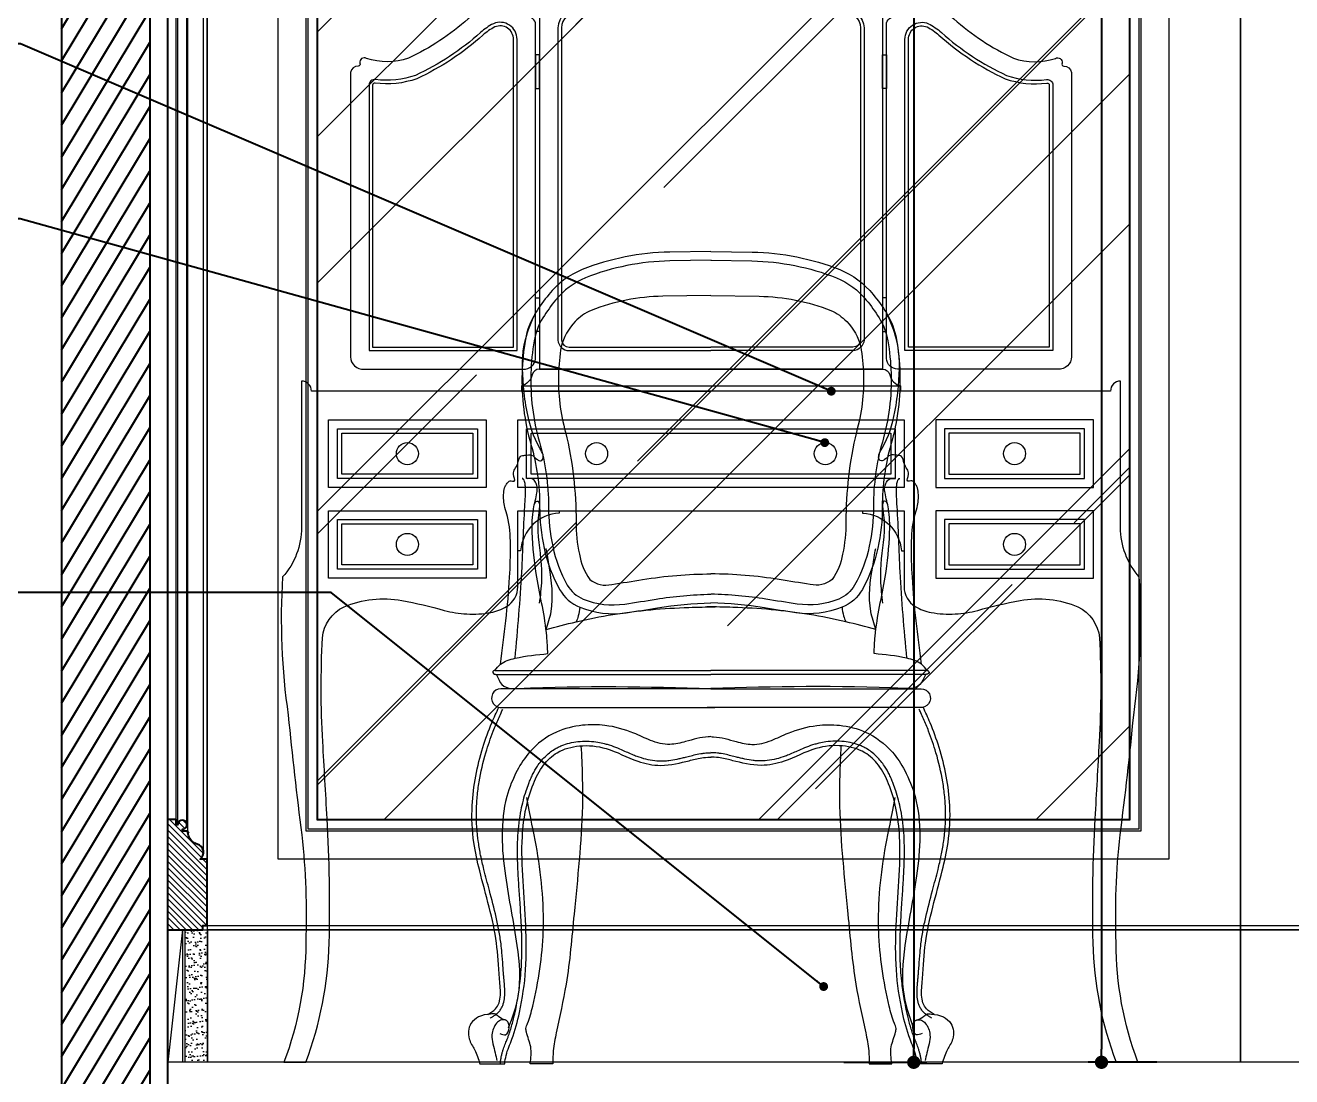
# Model space of a CAD drawing. Header units: inches. Extents: x 230831 to 416194, y 441295 to 526666.
# Drawn here: x 242669 to 244103, y 449401 to 450592 of the extents above; entities that cross this region are included whole.
import ezdxf

# ---------------------------------------------------------------- set-up
doc = ezdxf.new("R2010")
doc.units = ezdxf.units.IN
doc.header["$MEASUREMENT"] = 0
for name, color, linetype in [('8', 8, 'Continuous'), ('A-DIMESNION-1', 7, 'Continuous'), ('CQ Plaster', 1, 'Continuous'), ('CQ section wall', 3, 'Continuous'), ('CQ SPOT DETAIL DIMENSION', 9, 'Continuous'), ('CQ_callout', 34, 'Continuous'), ('FURNITURE', 200, 'Continuous'), ('WOOD', 23, 'Continuous'), ('xref grd floor$2$CQ Wall hatch_CHB', 8, 'Continuous')]:
    doc.layers.add(name, color=color, linetype=linetype)
for name, color, linetype, lineweight in [('CQ gypsum 2', 42, 'Continuous', 0), ('CQ Mirror-Glass', 4, 'Continuous', 0), ('CQ Section Flooring fin.', 6, 'Continuous', 0), ('CQ Wood', 30, 'Continuous', 0)]:
    doc.layers.add(name, color=color, linetype=linetype, lineweight=lineweight)
doc.styles.get("Standard").update_dxf_attribs({"font": 'arial.ttf'})
doc.dimstyles.new('chester 15', dxfattribs={"dimscale": 0.15, "dimtxt": 150, "dimasz": 100, "dimexe": 100, "dimexo": 0, "dimgap": 80, "dimtad": 1, "dimdec": 0, "dimzin": 0, "dimdsep": 46, "dimtxsty": 'Standard', "dimblk": 'DOT', "dimcen": 100, "dimclrd": 1, "dimclre": 1, "dimclrt": 3, "dimadec": 0, "dimazin": 0, "dimtfac": 1, "dimtdec": 0, "dimtofl": 0, "dimtmove": 0, "dimatfit": 3, "dimfxl": 1, "dimtolj": 1, "dimtzin": 0, "dimlwd": -1, "dimarcsym": 0})
doc.dimstyles.new('chester 25', dxfattribs={"dimscale": 0.25, "dimtxt": 150, "dimasz": 100, "dimexe": 10, "dimexo": 20, "dimgap": 80, "dimtad": 1, "dimdec": 0, "dimzin": 0, "dimdsep": 46, "dimtxsty": 'Standard', "dimblk": 'DOT', "dimcen": 50, "dimclrd": 1, "dimclre": 1, "dimclrt": 3, "dimadec": 0, "dimazin": 0, "dimtfac": 1, "dimtdec": 0, "dimtofl": 0, "dimtmove": 0, "dimatfit": 3, "dimfxl": 1, "dimtolj": 1, "dimtzin": 0, "dimlwd": -1, "dimarcsym": 0})
doc.dimstyles.get("Standard").update_dxf_attribs({"dimtxt": 0.18, "dimasz": 0.18, "dimexe": 0.18, "dimexo": 0.0625, "dimgap": 0.09, "dimtad": 0, "dimtih": 1, "dimtoh": 1, "dimdec": 4, "dimzin": 0, "dimdsep": 46, "dimtxsty": 'Standard', "dimcen": 0.09, "dimadec": 0, "dimazin": 0, "dimtfac": 1, "dimtdec": 4, "dimtofl": 0, "dimtmove": 0, "dimatfit": 3, "dimfxl": 1, "dimtolj": 1, "dimtzin": 0, "dimarcsym": 0})

# ---------------------------------------------------------------- blocks, each defined once
blk = doc.blocks.new('SECTION A AND B')
at = {"layer": 'xref grd floor$2$CQ Wall hatch_CHB', "extrusion": (2.77242e-08, -3.39709e-09, 1)}
h = blk.add_hatch(dxfattribs=at)
h.set_pattern_fill('ANSI31,_O', color=8, scale=150, angle=76.0286)
h.set_pattern_definition([(121.0285767, (-1e-13, 0), (-16.0670684, -9.6649787), [])])
h.paths.add_polyline_path([(234504.2, 453567.2), (234404.2, 453567.2), (234404.2, 452067.2), (234504.2, 452067.1)])
h.paths.add_polyline_path([(236754.2, 453567.2), (236754.2, 449317.2), (236854.2, 449317.2), (236854.2, 453567.2)])
at = {"layer": 'CQ Plaster'}
blk.add_line((236734.2, 453567.2, 0), (236734.2, 449317.2, 0), dxfattribs=at)
at = {"layer": 'CQ Section Flooring fin.', "extrusion": (2.77242e-08, -3.39709e-09, 1)}
blk.add_line((234206.7, 449417.2, 0), (236734.2, 449417.2, 0), dxfattribs=at)
at = {"layer": 'CQ section wall', "extrusion": (2.77242e-08, -3.39709e-09, 1), "elevation": 0}
for points in [[(236754.2, 453567.2), (236754.2, 449317.2)], [(236854.2, 453567.2), (236854.2, 449117.2)]]:
    blk.add_lwpolyline(points, dxfattribs=at)
blk = doc.blocks.new('_Dot')
at = {"color": 0, "linetype": 'ByBlock', "lineweight": -2}
blk.add_line((-0.5, 0), (-1, 0), dxfattribs=at)
at = {"color": 0, "linetype": 'ByBlock', "const_width": 0.5}
blk.add_lwpolyline([(-0.25, 0, 1), (0.25, 0, 1)], format="xyb", close=True, dxfattribs=at)
blk = doc.blocks.new('*D252')
at = {"layer": 'A-DIMESNION-1', "color": 1, "lineweight": -2, "ltscale": 0.05, "transparency": 16777216}
for p, q in [((243815.7, 452850.2), (241179.7, 452850.2)), ((242647.5, 449417.2), (241179.7, 449417.2))]:
    blk.add_line(p, q, dxfattribs=at)
at = {"layer": 'A-DIMESNION-1', "color": 1, "ltscale": 0.05, "transparency": 16777216}
blk.add_line((241182.2, 452825.2), (241182.2, 449442.2), dxfattribs=at)
at = {"layer": 'Defpoints', "color": 0, "linetype": 'Continuous', "ltscale": 0.05, "transparency": 16777216}
for p in [(243820.7, 452850.2), (241182.2, 449417.2), (242652.5, 449417.2, 0)]:
    blk.add_point(p, dxfattribs=at)
at = {"layer": 'A-DIMESNION-1', "color": 1, "linetype": 'Continuous', "ltscale": 0.05, "transparency": 16777216, "xscale": 25, "yscale": 25, "zscale": 25}
for p, rotation in [((241182.2, 452850.2), 90), ((241182.2, 449417.2), 270)]:
    blk.add_blockref('_Dot', p, dxfattribs=dict(at, rotation=rotation))
at = {"layer": 'A-DIMESNION-1', "color": 3, "linetype": 'Continuous', "ltscale": 0.05, "transparency": 16777216, "insert": (241143.1, 451133.7), "char_height": 37.5, "attachment_point": 5, "rotation": 90}
blk.add_mtext('\\A1;3433', dxfattribs=at)
blk = doc.blocks.new('*D241')
at = {"layer": 'CQ SPOT DETAIL DIMENSION', "color": 1, "lineweight": -2, "transparency": 16777216}
for p, q in [((243596.2, 452850.2), (243690.4, 452850.2)), ((243596.2, 449417.2), (243690.4, 449417.2))]:
    blk.add_line(p, q, dxfattribs=at)
at = {"layer": 'CQ SPOT DETAIL DIMENSION', "color": 1, "transparency": 16777216}
blk.add_line((243675.4, 452835.2), (243675.4, 449432.2), dxfattribs=at)
at = {"layer": 'Defpoints', "color": 0, "transparency": 16777216}
for p in [(243596.2, 452850.2, 0), (243596.2, 449417.2, 0), (243675.4, 449417.2)]:
    blk.add_point(p, dxfattribs=at)
at = {"layer": 'CQ SPOT DETAIL DIMENSION', "color": 1, "transparency": 16777216, "xscale": 15, "yscale": 15, "zscale": 15}
for p, rotation in [((243675.4, 452850.2), 90), ((243675.4, 449417.2), 270)]:
    blk.add_blockref('_Dot', p, dxfattribs=dict(at, rotation=rotation))
at = {"layer": 'CQ SPOT DETAIL DIMENSION', "color": 3, "transparency": 16777216, "insert": (243651.9, 451133.7), "char_height": 22.5, "attachment_point": 5, "rotation": 90}
blk.add_mtext('\\A1;3433', dxfattribs=at)
blk = doc.blocks.new('*D240')
at = {"layer": 'CQ SPOT DETAIL DIMENSION', "color": 1, "lineweight": -2, "transparency": 16777216}
for p, q in [((243950.5, 452417.2), (243873, 452417.2)), ((243950.5, 449417.2), (243873, 449417.2))]:
    blk.add_line(p, q, dxfattribs=at)
at = {"layer": 'CQ SPOT DETAIL DIMENSION', "color": 1, "transparency": 16777216}
blk.add_line((243888, 452402.2), (243888, 449432.2), dxfattribs=at)
at = {"layer": 'Defpoints', "color": 0, "transparency": 16777216}
for p in [(243950.5, 452417.2, 0), (243888, 449417.2), (243950.5, 449417.2, 0)]:
    blk.add_point(p, dxfattribs=at)
at = {"layer": 'CQ SPOT DETAIL DIMENSION', "color": 1, "transparency": 16777216, "xscale": 15, "yscale": 15, "zscale": 15}
for p, rotation in [((243888, 452417.2), 90), ((243888, 449417.2), 270)]:
    blk.add_blockref('_Dot', p, dxfattribs=dict(at, rotation=rotation))
at = {"layer": 'CQ SPOT DETAIL DIMENSION', "color": 3, "transparency": 16777216, "insert": (243864.5, 450917.2), "char_height": 22.5, "attachment_point": 5, "rotation": 90}
blk.add_mtext('\\A1;3000', dxfattribs=at)
blk = doc.blocks.new('salda-5401-SP front')
at = {"color": 0, "lineweight": 0}
blk.add_line((24024.2, 4422.6), (24453.6, 4422.6), dxfattribs=at)
for points in [[(24238.9, 4936.6, 0.320528), (24218.9, 4922.3, 0.262681), (24188.8, 4922.3, 0.062126), (24170.2, 4908.4, -0.128794), (24108.8, 4873, -0.102196), (24068.1, 4873, 0.518773), (24044.6, 4855.4), (24044.6, 4441.6), (24238.9, 4441.6)], [(24238.9, 4936.6, -0.320528), (24258.9, 4922.3, -0.262681), (24289.1, 4922.3, -0.062126), (24307.7, 4908.4, 0.128794), (24369, 4873, 0.102196), (24409.7, 4873, -0.518773), (24433.3, 4855.4), (24433.3, 4441.6), (24238.9, 4441.6)], [(24239, 4873.3, -0.164818), (24211.4, 4883.1, 0.365199), (24170.1, 4880.5, -0.09883), (24113.8, 4852.5, -0.052787), (24088.3, 4849.9, 0.400748), (24065.6, 4828.3), (24065.6, 4474.4, 0.395987), (24078.3, 4462.6), (24238.9, 4462.6)], [(24239, 4869.3, -0.164531), (24208.9, 4879.9, 0.36671), (24172.8, 4877.5, -0.099328), (24114.7, 4848.6, -0.053013), (24088.3, 4845.9, 0.399335), (24069.6, 4828.2), (24069.6, 4474.6, 0.392217), (24078.3, 4466.6), (24238.9, 4466.6)], [(24238.8, 4873.3, 0.164818), (24266.5, 4883.1, -0.365199), (24307.7, 4880.5, 0.09883), (24364, 4852.5, 0.052787), (24389.5, 4849.9, -0.400748), (24412.3, 4828.3), (24412.3, 4474.4, -0.395987), (24399.5, 4462.6), (24238.9, 4462.6)], [(24238.8, 4869.3, 0.164531), (24268.9, 4879.9, -0.36671), (24305.1, 4877.5, 0.099328), (24363.1, 4848.6, 0.053013), (24389.5, 4845.9, -0.399335), (24408.3, 4828.2), (24408.3, 4474.6, -0.392217), (24399.6, 4466.6), (24238.9, 4466.6)], [(24040.3, 4455.8), (24040.3, 4831.7, 0.493781), (24029.1, 4840.2, -0.420634), (24025.2, 4842.5, 0.365693), (23982.4, 4851.2, 0.06638), (23964, 4838.4, -0.072197), (23896.4, 4793.7, -0.161268), (23848.8, 4793.4, 0.67343), (23841.4, 4788.2, -0.55895), (23839.3, 4784.8, 0.394179), (23830.8, 4777.5), (23830.8, 4455.6, 0.439356), (23846.1, 4441.6), (24029, 4441.6, 0.394286), (24040.3, 4455.8, 0.577636)], [(24437.6, 4453.6), (24437.6, 4831.7, -0.493781), (24448.7, 4840.2, 0.420634), (24452.6, 4842.5, -0.365693), (24495.4, 4851.2, -0.06638), (24513.8, 4838.4, 0.072197), (24581.4, 4793.7, 0.161268), (24629, 4793.4, -0.67343), (24636.4, 4788.2, 0.55895), (24638.5, 4784.8, -0.394179), (24647, 4777.5), (24647, 4455.6, -0.439356), (24631.8, 4441.6), (24450.1, 4441.6, -0.381536), (24437.6, 4453.6, -0.577636)], [(24238.9, 4441.6), (24044.6, 4441.6, 0.35238), (24036.4, 4435, -0.289369), (24024.2, 4422.6), (24024.2, 4416.6), (24238.9, 4416.6)], [(24238.9, 4441.6), (24433.3, 4441.6, -0.35238), (24441.4, 4435, 0.289369), (24453.6, 4422.6), (24453.6, 4416.6), (24238.9, 4416.6)], [(24067.2, 4281.3), (24067.2, 4278.6, 0.373902), (24023.3, 4236), (24020.2, 4236)], [(24410.6, 4281.3), (24410.6, 4278.6, -0.373902), (24454.5, 4236), (24457.6, 4236)]]:
    blk.add_lwpolyline(points, format="xyb", dxfattribs=at)
for points in [[(24019.3, 4462.6), (24019.3, 4815, 0.545356), (23992.5, 4832.8, 0.069009), (23978.1, 4822.8, -0.073267), (23904.3, 4774.2, -0.119337), (23859, 4769.6, 0.454184), (23851.8, 4763.2), (23851.8, 4462.6)], [(24458.6, 4462.6), (24458.6, 4815, -0.545356), (24485.3, 4832.8, -0.069009), (24499.8, 4822.8, 0.073267), (24573.5, 4774.2, 0.119337), (24618.8, 4769.6, -0.454184), (24626, 4763.2), (24626, 4462.6)], [(24015.3, 4466.6), (24015.3, 4815, -0.130979), (24015.3, 4815, 0.543647), (23994.2, 4829.1, 0.06865), (23980.7, 4819.8, -0.073449), (23905.9, 4770.5, -0.119772), (23858.5, 4765.6, 0.453977), (23855.8, 4763.2), (23855.8, 4466.6)], [(24462.6, 4466.6), (24462.6, 4815, 0.130979), (24462.6, 4815, -0.543647), (24483.6, 4829.1, -0.06865), (24497.1, 4819.8, 0.073449), (24572, 4770.5, 0.119772), (24619.3, 4765.6, -0.453977), (24622, 4763.2), (24622, 4466.6)], [(24722.4, 3656.6, -0.09036), (24697.7, 3792, -0.036616), (24702.2, 3914.1, 0.008059), (24717.6, 4049.7, 0.051974), (24723.9, 4206.2, -0.183908), (24702.6, 4262.3), (24702.6, 4428.1, 0.433162), (24691.4, 4416.6), (24238.9, 4416.6), (23786.4, 4416.6, 0.433162), (23775.3, 4428.1), (23775.3, 4262.3, -0.183908), (23753.9, 4206.2, 0.051974), (23760.2, 4049.7, 0.008059), (23775.6, 3914.1, -0.036616), (23780.1, 3792, -0.09036), (23755.4, 3656.6), (23780.1, 3656.6, 0.084713), (23806.6, 3792, 0.020231), (23804.3, 3932.7, 0.00002), (23799.3, 4019.6, -0.027153), (23799, 4137.3, -0.26265), (23823.4, 4172.4, -0.149791), (23888.8, 4179.6, -0.021184), (23936.9, 4168.4, 0.054656), (23962.3, 4164.3, 0.058125), (23989.6, 4166, 0.091173), (24007.5, 4172.8, 0.262813), (24020.2, 4195.2), (24020.2, 4281.3), (24238.9, 4281.3), (24457.6, 4281.3), (24457.6, 4195.2, 0.262813), (24470.3, 4172.8, 0.091173), (24488.2, 4166, 0.058125), (24515.5, 4164.3, 0.054656), (24540.9, 4168.4, -0.021184), (24589, 4179.6, -0.149791), (24654.4, 4172.4, -0.26265), (24678.8, 4137.3, -0.027153), (24678.5, 4019.6, 0.00002), (24673.6, 3932.7, 0.020231), (24671.2, 3792, 0.084713), (24697.7, 3656.6)]]:
    blk.add_lwpolyline(points, format="xyb", close=True, dxfattribs=at)
for points in [[(24044.6, 4797.4), (24040.3, 4797.4), (24040.3, 4759.4), (24044.6, 4759.4)], [(24433.3, 4797.4), (24437.6, 4797.4), (24437.6, 4759.4), (24433.3, 4759.4)], [(24044.6, 4484.2), (24040.3, 4484.2), (24040.3, 4522.2), (24044.6, 4522.2)], [(24433.3, 4484.2), (24437.6, 4484.2), (24437.6, 4522.2), (24433.3, 4522.2)], [(23805.9, 4384.1), (23984.4, 4384.1), (23984.4, 4307.7), (23805.9, 4307.7)], [(23815.9, 4374.1), (23974.4, 4374.1), (23974.4, 4317.7), (23815.9, 4317.7)], [(24020.2, 4384.1), (24457.6, 4384.1), (24457.6, 4307.7), (24020.2, 4307.7)], [(24030.2, 4374.1), (24447.6, 4374.1), (24447.6, 4317.7), (24030.2, 4317.7)], [(24671.9, 4384.1), (24493.4, 4384.1), (24493.4, 4307.7), (24671.9, 4307.7)], [(24661.9, 4374.1), (24503.4, 4374.1), (24503.4, 4317.7), (24661.9, 4317.7)], [(23820.9, 4369.1), (23969.4, 4369.1), (23969.4, 4322.7), (23820.9, 4322.7)], [(24035.2, 4369.1), (24442.6, 4369.1), (24442.6, 4322.7), (24035.2, 4322.7)], [(24656.9, 4369.1), (24508.4, 4369.1), (24508.4, 4322.7), (24656.9, 4322.7)], [(23805.9, 4281.3), (23984.4, 4281.3), (23984.4, 4204.9), (23805.9, 4204.9)], [(24671.9, 4281.3), (24493.4, 4281.3), (24493.4, 4204.9), (24671.9, 4204.9)], [(23815.9, 4271.3), (23974.4, 4271.3), (23974.4, 4214.9), (23815.9, 4214.9)], [(23820.9, 4266.3), (23969.4, 4266.3), (23969.4, 4219.9), (23820.9, 4219.9)], [(24661.9, 4271.3), (24503.4, 4271.3), (24503.4, 4214.9), (24661.9, 4214.9)], [(24656.9, 4266.3), (24508.4, 4266.3), (24508.4, 4219.9), (24656.9, 4219.9)]]:
    blk.add_lwpolyline(points, close=True, dxfattribs=at)
for centre in [(23895.2, 4345.9), (24109.4, 4345.9), (24368.4, 4345.9), (24582.6, 4345.9), (23895.2, 4243.1), (24582.6, 4243.1)]:
    blk.add_circle(centre, 12.5, dxfattribs=at)
blk = doc.blocks.new('salda-7515 front')
at = {"color": 0, "lineweight": 0}
for p, q in [((15044, 2088.1), (15288.6, 2088.1)), ((15045, 2083.5), (15288.6, 2083.5)), ((15533.2, 2088.1), (15288.6, 2088.1)), ((15532.2, 2083.5), (15288.6, 2083.5))]:
    blk.add_line(p, q, dxfattribs=at)
for points in [[(15288.6, 2562.6), (15242, 2561.8, 0.088645), (15142.7, 2542, 0.122259), (15105, 2513.8, 0.030225), (15089.9, 2492.8, 0.099105), (15078.5, 2462.9, 0.033543), (15074.7, 2424.9, 0.078332), (15084.8, 2343.8, -0.071278), (15094.6, 2273.7, 0.054695), (15099.6, 2226.5, 0.073528), (15117.2, 2179.8, 0.171134), (15140.2, 2159.5, 0.134189), (15192.5, 2153.3, 0.003116), (15228.1, 2158.9, -0.034933), (15288.6, 2164.4)], [(15288.8, 2552.6), (15242.2, 2551.8, 0.088525), (15146.5, 2532.7, 0.121853), (15112.7, 2507.5, 0.030196), (15098.3, 2487.4, 0.099105), (15088.4, 2461.3, 0.033543), (15084.7, 2424.6, 0.078332), (15094.4, 2346.6, -0.071278), (15104.6, 2273.7, 0.054695), (15109.4, 2228.6, 0.073528), (15125.9, 2184.7, 0.171134), (15144, 2168.8, 0.134189), (15191, 2163.2, 0.003116), (15226.5, 2168.7, -0.034933), (15288.4, 2174.4, -0.034933)], [(15288.4, 2552.6), (15335, 2551.8, -0.088525), (15430.7, 2532.7, -0.121853), (15464.5, 2507.5, -0.030196), (15478.9, 2487.4, -0.099105), (15488.8, 2461.3, -0.033543), (15492.5, 2424.6, -0.078332), (15482.7, 2346.6, 0.071278), (15472.6, 2273.7, -0.054695), (15467.8, 2228.6, -0.073528), (15451.3, 2184.7, -0.171134), (15433.2, 2168.8, -0.134189), (15386.2, 2163.2, -0.003116), (15350.7, 2168.7, 0.034933), (15288.8, 2174.4, 0.034933)], [(15288.6, 2562.6), (15335.2, 2561.8, -0.088645), (15434.5, 2542, -0.122259), (15472.2, 2513.8, -0.030225), (15487.3, 2492.8, -0.099105), (15498.7, 2462.9, -0.033543), (15502.5, 2424.9, -0.078332), (15492.4, 2343.8, 0.071278), (15482.6, 2273.7, -0.054695), (15477.6, 2226.5, -0.073528), (15460, 2179.8, -0.171134), (15437, 2159.5, -0.134189), (15384.7, 2153.3, -0.003116), (15349.1, 2158.9, 0.034933), (15288.6, 2164.4)], [(15288.6, 2512.6), (15234.1, 2511.8, 0.087876), (15152.8, 2495.7, 0.093451), (15134.9, 2483), (15134.9, 2483, 0.136471), (15119, 2454.6, 0.033543), (15115.9, 2423.3, 0.078332), (15124, 2357.7, -0.059296), (15135.8, 2256.2, 0.054695), (15139.6, 2219.8, 0.114473), (15151.4, 2191, 0.239502), (15176.2, 2185.4, 0.003116), (15211.2, 2190.9, -0.039311), (15288.6, 2197.3, -0.039311)], [(15288.6, 2512.6), (15343.1, 2511.8, -0.087876), (15424.4, 2495.7, -0.093451), (15442.3, 2483), (15442.3, 2483, -0.136471), (15458.2, 2454.6, -0.033543), (15461.3, 2423.3, -0.078332), (15453.2, 2357.7, 0.059296), (15441.4, 2256.2, -0.054695), (15437.6, 2219.8, -0.114473), (15425.8, 2191, -0.239502), (15401, 2185.4, -0.003116), (15366, 2190.9, 0.039311), (15288.6, 2197.3, 0.039311)], [(15288.6, 2067.3), (15288.6, 2067.3), (15050.7, 2067.3, 1.090909), (15052.6, 2046.2), (15292.8, 2046.2)], [(15288.6, 2067.3), (15288.6, 2067.3), (15526.5, 2067.3, -1.090909), (15524.6, 2046.2), (15284.4, 2046.2)]]:
    blk.add_lwpolyline(points, format="xyb", dxfattribs=at)
for points in [[(15050.3, 2095.1), (15060.6, 2193.6), (15061.5, 2230.5), (15058.1, 2262.3), (15055.2, 2272.6), (15053.9, 2289.1), (15055.6, 2296.4), (15057.8, 2300), (15061.1, 2302.6), (15065.8, 2302.3), (15065, 2310.3), (15066.5, 2316), (15069.9, 2322.5), (15072.8, 2330.3), (15078, 2331.6), (15085.4, 2331.7), (15092.1, 2326.7), (15095.6, 2325.2), (15098, 2326.9), (15098.4, 2332.2), (15094.8, 2339.7), (15080.3, 2381), (15076.4, 2409.9), (15078.5, 2462.9), (15089.9, 2492.8)], [(15526.9, 2095.1), (15516.6, 2193.6), (15515.7, 2230.5), (15519.1, 2262.3), (15522, 2272.6), (15523.3, 2289.1), (15521.6, 2296.4), (15519.4, 2300), (15516.1, 2302.6), (15511.4, 2302.3), (15512.2, 2310.3), (15510.7, 2316), (15507.3, 2322.5), (15504.4, 2330.3), (15499.2, 2331.6), (15491.8, 2331.7), (15485.1, 2326.7), (15481.6, 2325.2), (15479.2, 2326.9), (15478.8, 2332.2), (15482.4, 2339.7), (15496.9, 2381), (15500.8, 2409.9), (15498.7, 2462.9), (15487.3, 2492.8)], [(15066.8, 2101.8), (15074.4, 2199.8), (15077.8, 2273.6), (15078.4, 2296.2), (15077.8, 2300.9), (15075.4, 2305.2), (15074.9, 2305.5)], [(15103.9, 2107), (15102.7, 2126.8), (15091.4, 2193.7), (15086.3, 2244.6), (15087.6, 2270.9), (15091.5, 2289), (15091.8, 2296), (15089.9, 2301.1), (15086, 2305), (15082, 2305.4), (15080.2, 2304.9)], [(15473.3, 2107), (15474.5, 2126.8), (15485.8, 2193.7), (15490.9, 2244.6), (15489.6, 2270.9), (15485.7, 2289), (15485.4, 2296), (15487.3, 2301.1), (15491.2, 2305), (15495.2, 2305.4), (15497, 2304.9)], [(15510.4, 2101.8), (15502.8, 2199.8), (15499.4, 2273.6), (15498.8, 2296.2), (15499.4, 2300.9), (15501.8, 2305.2), (15502.3, 2305.5)], [(15088.7, 2276.3), (15090.7, 2279.3), (15093.1, 2279.6), (15094.1, 2277.4), (15093.9, 2269.5), (15092.6, 2257.8), (15096.3, 2208.3), (15096.7, 2190.4), (15094.2, 2164)], [(15488.5, 2276.3), (15486.5, 2279.3), (15484.1, 2279.6), (15483.1, 2277.4), (15483.3, 2269.5), (15484.6, 2257.8), (15480.9, 2208.3), (15480.5, 2190.4), (15483, 2164)], [(15101.9, 2134.3), (15107.6, 2154.8), (15105.4, 2205.9), (15102.1, 2226.1)], [(15475.3, 2134.3), (15469.6, 2154.8), (15471.7, 2205.9), (15475.1, 2226.1)], [(15101.9, 2134.3), (15136, 2143.1), (15177.4, 2151.3), (15263.7, 2159.4), (15293.3, 2160)], [(15140.2, 2159.5), (15138.4, 2149.8), (15136, 2143.1)], [(15475.3, 2134.3), (15441.2, 2143.1), (15399.8, 2151.3), (15313.5, 2159.4), (15283.9, 2160)], [(15437, 2159.5), (15438.7, 2149.8), (15441.2, 2143.1)], [(15044, 2088.1), (15050.3, 2095.1), (15066.8, 2101.8), (15103.9, 2107)], [(15533.2, 2088.1), (15526.9, 2095.1), (15510.4, 2101.8), (15473.3, 2107)], [(15044, 2088.1), (15042.5, 2087.7), (15041.5, 2085.8), (15043.6, 2083.8), (15044.4, 2083.7), (15045.6, 2082.9), (15048.6, 2076.9), (15056.7, 2068.9), (15070, 2067.6), (15288.6, 2067.6)], [(15533.2, 2088.1), (15534.7, 2087.7), (15535.7, 2085.8), (15533.6, 2083.8), (15532.8, 2083.7), (15531.6, 2082.9), (15528.6, 2076.9), (15520.5, 2068.9), (15507.2, 2067.6), (15288.6, 2067.6)], [(15035.9, 1698.5), (15044.5, 1704.6), (15049.2, 1739.2), (15045.7, 1779.3), (15026.7, 1861.2), (15020.2, 1893), (15018.2, 1935.1), (15030.4, 2000.9), (15040.4, 2028.6), (15048.4, 2046.4)], [(15541.3, 1698.5), (15532.7, 1704.6), (15528, 1739.2), (15531.5, 1779.3), (15550.5, 1861.2), (15557, 1893), (15559, 1935.1), (15546.8, 2000.9), (15536.8, 2028.6), (15528.8, 2046.4)], [(15049.5, 1676.9), (15056.1, 1675.5), (15060.1, 1683.3), (15059.4, 1688.2), (15057.1, 1691.4), (15050.4, 1691.9), (15045.9, 1688.6), (15040.6, 1675.5), (15041.7, 1665), (15044.2, 1655), (15046.2, 1646.1)], [(15527.7, 1676.9), (15521.1, 1675.5), (15517.1, 1683.3), (15517.8, 1688.2), (15520.1, 1691.4), (15526.8, 1691.9), (15531.3, 1688.6), (15536.6, 1675.5), (15535.5, 1665), (15533, 1655), (15531, 1646.1)]]:
    blk.add_spline(points, degree=3, dxfattribs=at)
for points, knots in [([(15038.5, 1694.2), (15038.9, 1694.5), (15039.3, 1694.7), (15040.6, 1695.5), (15041.5, 1696), (15043.5, 1697.3), (15044.6, 1698.1), (15046.2, 1699.4), (15046.8, 1699.9), (15047.8, 1700.8), (15048.3, 1701.3), (15049.2, 1702.4), (15049.6, 1702.9), (15050.8, 1704.5), (15051.4, 1705.7), (15052.6, 1708), (15053.1, 1709.3), (15054.2, 1713), (15054.7, 1715.5), (15055.2, 1720.7), (15055.2, 1723.3), (15055.1, 1728.5), (15054.9, 1731.1), (15054.6, 1735.1), (15054.4, 1736.5), (15054.2, 1739.2), (15054.1, 1740.5), (15053.8, 1743.2), (15053.7, 1744.5), (15053.4, 1748.4), (15053.2, 1751), (15052.7, 1758.6), (15052.3, 1763.6), (15051.6, 1771.7), (15051.3, 1775), (15050.5, 1780.8), (15050.2, 1783.3), (15049.4, 1788.4), (15049, 1790.9), (15047.6, 1798.5), (15046.5, 1803.5), (15043, 1818.6), (15040.4, 1828.7), (15035.6, 1846.7), (15033.4, 1854.7), (15030.2, 1868), (15028.9, 1873.3), (15026.8, 1883.5), (15026, 1888.4), (15023.6, 1904.8), (15022.8, 1916.5), (15023.1, 1933.8), (15023.4, 1939.4), (15024.5, 1950.6), (15025.2, 1956.2), (15028, 1972.9), (15030.6, 1984), (15035, 1999), (15036.3, 2003.1), (15039.1, 2011.3), (15040.5, 2015.3), (15043, 2021.7), (15043.9, 2024), (15046.8, 2030.9), (15048.8, 2035.4), (15051.6, 2041.4), (15052.3, 2042.9), (15052.9, 2044.3)], [0, 0, 0, 0, 1.405354, 1.405354, 4.216061, 4.216061, 7.775562, 7.775562, 9.569938, 9.569938, 11.250896, 11.250896, 12.931855, 12.931855, 16.293771, 16.293771, 19.655687, 19.655687, 26.419976, 26.419976, 33.184265, 33.184265, 39.948554, 39.948554, 43.705632, 43.705632, 47.477773, 47.477773, 51.249914, 51.249914, 58.794197, 58.794197, 73.882761, 73.882761, 83.979065, 83.979065, 91.663563, 91.663563, 99.348061, 99.348061, 114.717057, 114.717057, 145.455049, 145.455049, 169.986775, 169.986775, 186.484037, 186.484037, 201.694711, 201.694711, 237.466056, 237.466056, 254.707598, 254.707598, 271.949139, 271.949139, 306.432222, 306.432222, 319.541529, 319.541529, 332.650836, 332.650836, 340.249038, 340.249038, 355.445442, 355.445442, 360.190144, 360.190144, 360.190144, 360.190144]), ([(15538.7, 1694.2), (15538.3, 1694.5), (15537.9, 1694.7), (15536.6, 1695.5), (15535.7, 1696), (15533.7, 1697.3), (15532.6, 1698.1), (15531, 1699.4), (15530.4, 1699.9), (15529.4, 1700.8), (15528.9, 1701.3), (15528, 1702.4), (15527.6, 1702.9), (15526.4, 1704.5), (15525.8, 1705.7), (15524.6, 1708), (15524.1, 1709.3), (15522.9, 1713), (15522.5, 1715.5), (15522, 1720.7), (15522, 1723.3), (15522.1, 1728.5), (15522.3, 1731.1), (15522.6, 1735.1), (15522.8, 1736.5), (15523, 1739.2), (15523.1, 1740.5), (15523.4, 1743.2), (15523.5, 1744.5), (15523.8, 1748.4), (15524, 1751), (15524.5, 1758.6), (15524.9, 1763.6), (15525.6, 1771.7), (15525.9, 1775), (15526.7, 1780.8), (15527, 1783.3), (15527.8, 1788.4), (15528.2, 1790.9), (15529.6, 1798.5), (15530.7, 1803.5), (15534.2, 1818.6), (15536.8, 1828.7), (15541.6, 1846.7), (15543.8, 1854.7), (15547, 1868), (15548.3, 1873.3), (15550.4, 1883.5), (15551.2, 1888.4), (15553.6, 1904.8), (15554.4, 1916.5), (15554.1, 1933.8), (15553.8, 1939.4), (15552.7, 1950.6), (15552, 1956.2), (15549.2, 1972.9), (15546.6, 1984), (15542.1, 1999), (15540.9, 2003.1), (15538.1, 2011.3), (15536.6, 2015.3), (15534.2, 2021.7), (15533.3, 2024), (15530.4, 2030.9), (15528.4, 2035.4), (15525.6, 2041.4), (15524.9, 2042.9), (15524.3, 2044.3)], [0, 0, 0, 0, 1.405354, 1.405354, 4.216061, 4.216061, 7.775562, 7.775562, 9.569938, 9.569938, 11.250896, 11.250896, 12.931855, 12.931855, 16.293771, 16.293771, 19.655687, 19.655687, 26.419976, 26.419976, 33.184265, 33.184265, 39.948554, 39.948554, 43.705632, 43.705632, 47.477773, 47.477773, 51.249914, 51.249914, 58.794197, 58.794197, 73.882761, 73.882761, 83.979065, 83.979065, 91.663563, 91.663563, 99.348061, 99.348061, 114.717057, 114.717057, 145.455049, 145.455049, 169.986775, 169.986775, 186.484037, 186.484037, 201.694711, 201.694711, 237.466056, 237.466056, 254.707598, 254.707598, 271.949139, 271.949139, 306.432222, 306.432222, 319.541529, 319.541529, 332.650836, 332.650836, 340.249038, 340.249038, 355.445442, 355.445442, 360.190144, 360.190144, 360.190144, 360.190144]), ([(15288.6, 2013), (15287.6, 2013), (15277.9, 2012.5), (15262.6, 2008.1), (15240.8, 2002.4), (15220.3, 2008), (15197.6, 2019.4), (15171.4, 2026.6), (15141.3, 2026.8), (15110.4, 2019.3), (15084.7, 1999.8), (15067.4, 1973.1), (15048.9, 1927.3), (15053.3, 1857.6), (15069.2, 1784.6), (15074.4, 1724.8), (15063.4, 1694.7), (15059, 1682.7)], [8.286764, 8.286764, 8.286764, 8.286764, 11.357727, 37.513051, 55.581551, 78.003858, 98.824679, 132.467201, 158.062809, 188.357854, 226.390768, 251.353067, 283.180343, 373.014711, 453.046057, 510.370081, 548.398733, 548.398733, 548.398733, 548.398733]), ([(15288.6, 2013), (15289.6, 2013), (15299.3, 2012.5), (15314.6, 2008.1), (15336.4, 2002.4), (15356.9, 2008), (15379.6, 2019.4), (15405.8, 2026.6), (15435.8, 2026.8), (15466.8, 2019.3), (15492.5, 1999.8), (15509.8, 1973.1), (15528.3, 1927.3), (15523.9, 1857.6), (15508, 1784.6), (15502.8, 1724.8), (15513.8, 1694.7), (15518.2, 1682.7)], [8.286764, 8.286764, 8.286764, 8.286764, 11.357727, 37.513051, 55.581551, 78.003858, 98.824679, 132.467201, 158.062809, 188.357854, 226.390768, 251.353067, 283.180343, 373.014711, 453.046057, 510.370081, 548.398733, 548.398733, 548.398733, 548.398733]), ([(15050.1, 1643.3), (15050.1, 1643.8), (15050.2, 1644.4), (15050.5, 1646.3), (15050.7, 1647.5), (15051.1, 1650), (15051.3, 1651.3), (15051.8, 1653.2), (15051.9, 1653.8), (15052.2, 1655), (15052.4, 1655.5), (15052.9, 1657.2), (15053.2, 1658.3), (15054.3, 1661.5), (15055.1, 1663.6), (15056.6, 1667.3), (15057.2, 1668.9), (15058.3, 1671.5), (15058.7, 1672.6), (15059.5, 1674.7), (15059.8, 1675.8), (15061, 1679), (15061.7, 1681.2), (15063.6, 1687.8), (15064.8, 1692.2), (15066.6, 1699.9), (15067.3, 1703.2), (15068.6, 1709.7), (15069.2, 1713), (15070.9, 1722.9), (15071.8, 1729.5), (15073, 1740.5), (15073.4, 1744.9), (15074.3, 1758.1), (15074.5, 1767), (15074.5, 1784.7), (15074.2, 1793.7), (15073.3, 1810.2), (15072.9, 1817.8), (15071.9, 1832), (15071.5, 1838.6), (15070.6, 1851.8), (15070.2, 1858.5), (15069.7, 1871.9), (15069.5, 1878.6), (15069.6, 1890.5), (15069.7, 1895.7), (15070.6, 1910.6), (15071.8, 1920.3), (15074.4, 1933.6), (15075.2, 1937.3), (15077.1, 1944.6), (15078.1, 1948.1), (15080.2, 1954.4), (15081.2, 1957.2), (15082.9, 1961.6), (15083.6, 1963.3), (15085, 1966.7), (15085.8, 1968.4), (15088.3, 1973.4), (15090.1, 1976.6), (15093.4, 1981.6), (15094.7, 1983.4), (15097.6, 1986.9), (15099.1, 1988.6), (15103.8, 1993.4), (15107.4, 1996.3), (15112.6, 1999.5), (15114, 2000.3), (15116.8, 2001.7), (15118.2, 2002.3), (15122.5, 2004.1), (15125.5, 2005), (15131.6, 2006.5), (15134.8, 2007), (15141.3, 2007.7), (15144.8, 2007.9), (15151.6, 2007.8), (15155, 2007.5), (15161.1, 2006.7), (15163.7, 2006.2), (15167.9, 2005.2), (15169.5, 2004.8), (15174.3, 2003.4), (15177.4, 2002.3), (15183.4, 2000), (15186.3, 1998.7), (15193.5, 1995.5), (15197.8, 1993.6), (15203.7, 1991.2), (15205.3, 1990.6), (15210.3, 1988.9), (15213.7, 1987.9), (15220.6, 1986.4), (15224, 1985.9), (15228.7, 1985.5), (15230, 1985.5), (15232.8, 1985.5), (15234.4, 1985.5), (15237.6, 1985.7), (15239.2, 1985.8), (15243.9, 1986.4), (15247.1, 1987), (15251.8, 1988), (15253.4, 1988.3), (15256.6, 1989.1), (15258.2, 1989.5), (15260.7, 1990.1), (15261.8, 1990.4), (15265, 1991.2), (15267.1, 1991.7), (15271.7, 1992.8), (15274.2, 1993.3), (15277.4, 1993.9), (15277.8, 1993.9), (15278.7, 1994.1), (15279.1, 1994.1), (15280.6, 1994.4), (15281.7, 1994.5), (15284.2, 1994.7), (15285.7, 1994.8), (15287.8, 1994.8), (15288.1, 1994.9), (15288.8, 1994.9)], [0, 0, 0, 0, 1.70126, 1.70126, 5.10378, 5.10378, 8.672227, 8.672227, 10.210744, 10.210744, 11.749261, 11.749261, 14.826295, 14.826295, 20.980363, 20.980363, 25.888459, 25.888459, 29.242062, 29.242062, 32.595665, 32.595665, 39.302871, 39.302871, 52.717283, 52.717283, 62.355482, 62.355482, 71.993682, 71.993682, 91.27008, 91.27008, 104.118153, 104.118153, 129.8143, 129.8143, 155.510446, 155.510446, 177.375464, 177.375464, 196.092377, 196.092377, 215.040141, 215.040141, 233.987905, 233.987905, 248.465292, 248.465292, 275.706553, 275.706553, 286.127407, 286.127407, 296.400601, 296.400601, 304.412587, 304.412587, 309.403295, 309.403295, 314.394003, 314.394003, 324.37542, 324.37542, 330.229734, 330.229734, 336.084049, 336.084049, 347.792678, 347.792678, 351.850311, 351.850311, 355.907944, 355.907944, 364.02321, 364.02321, 372.37844, 372.37844, 381.499207, 381.499207, 390.619973, 390.619973, 397.810766, 397.810766, 402.28733, 402.28733, 411.240457, 411.240457, 420.193585, 420.193585, 433.564702, 433.564702, 438.840161, 438.840161, 449.391079, 449.391079, 459.941998, 459.941998, 463.88268, 463.88268, 468.774519, 468.774519, 473.666358, 473.666358, 483.450036, 483.450036, 488.623277, 488.623277, 493.807251, 493.807251, 497.309956, 497.309956, 504.930572, 504.930572, 512.551189, 512.551189, 513.611305, 513.611305, 514.671421, 514.671421, 516.791653, 516.791653, 518.911885, 518.911885, 519.313502, 519.313502, 519.313502, 519.313502]), ([(15527.1, 1643.3), (15527.1, 1643.8), (15527, 1644.4), (15526.7, 1646.3), (15526.5, 1647.5), (15526.1, 1650), (15525.9, 1651.3), (15525.4, 1653.2), (15525.3, 1653.8), (15525, 1655), (15524.8, 1655.5), (15524.3, 1657.2), (15524, 1658.3), (15522.9, 1661.5), (15522.1, 1663.6), (15520.6, 1667.3), (15520, 1668.9), (15518.9, 1671.5), (15518.5, 1672.6), (15517.7, 1674.7), (15517.3, 1675.8), (15516.2, 1679), (15515.5, 1681.2), (15513.6, 1687.8), (15512.4, 1692.2), (15510.6, 1699.9), (15509.9, 1703.2), (15508.6, 1709.7), (15508, 1713), (15506.3, 1722.9), (15505.4, 1729.5), (15504.2, 1740.5), (15503.8, 1744.9), (15502.9, 1758.1), (15502.7, 1767), (15502.7, 1784.7), (15503, 1793.7), (15503.9, 1810.2), (15504.3, 1817.8), (15505.3, 1832), (15505.7, 1838.6), (15506.6, 1851.8), (15506.9, 1858.5), (15507.5, 1871.9), (15507.7, 1878.6), (15507.6, 1890.5), (15507.5, 1895.7), (15506.6, 1910.6), (15505.4, 1920.3), (15502.8, 1933.6), (15502, 1937.3), (15500.1, 1944.6), (15499.1, 1948.1), (15497, 1954.4), (15496, 1957.2), (15494.3, 1961.6), (15493.6, 1963.3), (15492.1, 1966.7), (15491.4, 1968.4), (15488.9, 1973.4), (15487.1, 1976.6), (15483.8, 1981.6), (15482.5, 1983.4), (15479.6, 1986.9), (15478.1, 1988.6), (15473.4, 1993.4), (15469.8, 1996.3), (15464.6, 1999.5), (15463.2, 2000.3), (15460.4, 2001.7), (15459, 2002.3), (15454.7, 2004.1), (15451.7, 2005), (15445.6, 2006.5), (15442.4, 2007), (15435.9, 2007.7), (15432.4, 2007.9), (15425.6, 2007.8), (15422.2, 2007.5), (15416.1, 2006.7), (15413.5, 2006.2), (15409.3, 2005.2), (15407.7, 2004.8), (15402.9, 2003.4), (15399.8, 2002.3), (15393.8, 2000), (15390.9, 1998.7), (15383.6, 1995.5), (15379.4, 1993.6), (15373.5, 1991.2), (15371.9, 1990.6), (15366.9, 1988.9), (15363.5, 1987.9), (15356.6, 1986.4), (15353.2, 1985.9), (15348.5, 1985.5), (15347.2, 1985.5), (15344.4, 1985.5), (15342.8, 1985.5), (15339.6, 1985.7), (15338, 1985.8), (15333.3, 1986.4), (15330.1, 1987), (15325.4, 1988), (15323.8, 1988.3), (15320.6, 1989.1), (15319, 1989.5), (15316.5, 1990.1), (15315.4, 1990.4), (15312.2, 1991.2), (15310.1, 1991.7), (15305.5, 1992.8), (15303, 1993.3), (15299.8, 1993.9), (15299.4, 1993.9), (15298.5, 1994.1), (15298.1, 1994.1), (15296.6, 1994.4), (15295.5, 1994.5), (15293, 1994.7), (15291.5, 1994.8), (15289.4, 1994.8), (15289.1, 1994.9), (15288.4, 1994.9)], [0, 0, 0, 0, 1.70126, 1.70126, 5.10378, 5.10378, 8.672227, 8.672227, 10.210744, 10.210744, 11.749261, 11.749261, 14.826295, 14.826295, 20.980363, 20.980363, 25.888459, 25.888459, 29.242062, 29.242062, 32.595665, 32.595665, 39.302871, 39.302871, 52.717283, 52.717283, 62.355482, 62.355482, 71.993682, 71.993682, 91.27008, 91.27008, 104.118153, 104.118153, 129.8143, 129.8143, 155.510446, 155.510446, 177.375464, 177.375464, 196.092377, 196.092377, 215.040141, 215.040141, 233.987905, 233.987905, 248.465292, 248.465292, 275.706553, 275.706553, 286.127407, 286.127407, 296.400601, 296.400601, 304.412587, 304.412587, 309.403295, 309.403295, 314.394003, 314.394003, 324.37542, 324.37542, 330.229734, 330.229734, 336.084049, 336.084049, 347.792678, 347.792678, 351.850311, 351.850311, 355.907944, 355.907944, 364.02321, 364.02321, 372.37844, 372.37844, 381.499207, 381.499207, 390.619973, 390.619973, 397.810766, 397.810766, 402.28733, 402.28733, 411.240457, 411.240457, 420.193585, 420.193585, 433.564702, 433.564702, 438.840161, 438.840161, 449.391079, 449.391079, 459.941998, 459.941998, 463.88268, 463.88268, 468.774519, 468.774519, 473.666358, 473.666358, 483.450036, 483.450036, 488.623277, 488.623277, 493.807251, 493.807251, 497.309956, 497.309956, 504.930572, 504.930572, 512.551189, 512.551189, 513.611305, 513.611305, 514.671421, 514.671421, 516.791653, 516.791653, 518.911885, 518.911885, 519.313502, 519.313502, 519.313502, 519.313502]), ([(15055.8, 1692.1), (15053.2, 1693), (15049, 1694.4), (15044.7, 1699.5), (15036, 1698.6), (15025.9, 1697.1), (15014.1, 1687.4), (15012.7, 1671.2), (15022.2, 1657.9), (15025.2, 1648), (15026.9, 1642.6), (15036.3, 1642.6), (15045.6, 1642.6), (15055, 1642.6), (15055.5, 1645.8), (15056.8, 1655.4), (15065.3, 1674), (15073.7, 1706.2), (15082.5, 1766.1), (15076.3, 1832.8), (15073.6, 1893.9), (15078.1, 1931), (15086.1, 1958.4), (15097.3, 1980.7), (15115.2, 1997.5), (15140.9, 2004.4), (15173.3, 2001), (15201.2, 1985), (15234.4, 1978.2), (15259.9, 1984.8), (15274.2, 1988.4), (15283.2, 1989.7), (15288.9, 1989.8)], [0, 0, 0, 0, 8.070074, 12.962243, 18.660652, 32.532124, 43.960588, 61.425404, 75.116876, 92.112688, 92.112688, 92.112688, 93.112688, 93.112688, 93.112688, 102.280769, 120.89208, 150.813057, 197.385372, 292.913282, 340.965763, 371.771084, 399.062368, 421.895876, 441.557089, 466.59206, 495.559469, 532.287232, 557.404167, 590.279673, 606.051803, 612.42619, 612.42619, 612.42619, 612.42619]), ([(15141.4, 2002.6), (15142.7, 1979.8), (15144.7, 1916.2), (15134.4, 1826.3), (15127.3, 1740.2), (15115.8, 1689.3), (15109.6, 1659.3), (15109.6, 1647.5), (15109.5, 1642.6), (15101, 1642.6), (15092.5, 1642.6), (15083.9, 1642.6), (15084.7, 1649.1), (15086.3, 1661.5), (15080.3, 1674), (15078.6, 1683.3), (15083, 1692.6), (15092.4, 1729.2), (15102.6, 1796.6), (15095, 1873.2), (15084.3, 1920.5), (15080, 1944.1)], [0, 0, 0, 0, 68.491444, 190.990157, 270.977057, 326.981372, 347.661236, 362.408971, 362.408971, 362.408971, 363.408971, 363.408971, 363.408971, 382.636039, 399.941927, 404.201773, 410.173555, 430.071741, 515.334584, 613.255071, 659.40663, 659.40663, 659.40663, 659.40663]), ([(15521.4, 1692.1), (15524, 1693), (15528.2, 1694.4), (15532.5, 1699.5), (15541.2, 1698.6), (15551.3, 1697.1), (15563.1, 1687.4), (15564.5, 1671.2), (15555, 1657.9), (15552, 1648), (15550.3, 1642.6), (15540.9, 1642.6), (15531.6, 1642.6), (15522.2, 1642.6), (15521.7, 1645.8), (15520.4, 1655.4), (15511.9, 1674), (15503.5, 1706.2), (15494.7, 1766.1), (15500.9, 1832.8), (15503.6, 1893.9), (15499.1, 1931), (15491.1, 1958.4), (15479.9, 1980.7), (15462, 1997.5), (15436.3, 2004.4), (15403.9, 2001), (15376, 1985), (15342.8, 1978.2), (15317.3, 1984.8), (15303, 1988.4), (15294, 1989.7), (15288.3, 1989.8)], [0, 0, 0, 0, 8.070074, 12.962243, 18.660652, 32.532124, 43.960588, 61.425404, 75.116876, 92.112688, 92.112688, 92.112688, 93.112688, 93.112688, 93.112688, 102.280769, 120.89208, 150.813057, 197.385372, 292.913282, 340.965763, 371.771084, 399.062368, 421.895876, 441.557089, 466.59206, 495.559469, 532.287232, 557.404167, 590.279673, 606.051803, 612.42619, 612.42619, 612.42619, 612.42619]), ([(15435.8, 2002.6), (15434.5, 1979.8), (15432.5, 1916.2), (15442.8, 1826.3), (15449.9, 1740.2), (15461.4, 1689.3), (15467.6, 1659.3), (15467.6, 1647.5), (15467.7, 1642.6), (15476.2, 1642.6), (15484.7, 1642.6), (15493.3, 1642.6), (15492.5, 1649.1), (15490.9, 1661.5), (15496.9, 1674), (15498.6, 1683.3), (15494.1, 1692.6), (15484.8, 1729.2), (15474.6, 1796.6), (15482.2, 1873.2), (15492.9, 1920.5), (15497.2, 1944.1)], [0, 0, 0, 0, 68.491444, 190.990157, 270.977057, 326.981372, 347.661236, 362.408971, 362.408971, 362.408971, 363.408971, 363.408971, 363.408971, 382.636039, 399.941927, 404.201773, 410.173555, 430.071741, 515.334584, 613.255071, 659.40663, 659.40663, 659.40663, 659.40663])]:
    blk.add_open_spline(points, degree=3, knots=knots, dxfattribs=at)
blk = doc.blocks.new('wood panel sect')
at = {"lineweight": 0}
h = blk.add_hatch(dxfattribs=at)
h.set_pattern_fill('ANSI31', color=8, scale=40, angle=90)
h.set_pattern_definition([(135, (-8041.1136, 0), (-3.535533906, -3.535533906), [])])
edge = h.paths.add_edge_path()
edge.add_line((253474.3, 452417.2), (253519.3, 452417.2))
edge.add_line((253519.3, 452417.2), (253519.1, 452337.2))
edge.add_line((253519.1, 452337.2), (253511.3, 452337.2))
edge.add_arc((253505.1, 452329.6), 9.86, -73.0347, 51.2832, ccw=False)
edge.add_arc((253513.4, 452303.6), 17.4, 108.072, 126.9855)
edge.add_arc((253511.9, 452305.8), 14.7, 127.5657, 181.9807)
edge.add_line((253497.1, 452305.3), (253491.1, 452305.3))
edge.add_line((253491.1, 452305.3), (253491.1, 452303.3))
edge.add_arc((253491.1, 452298.2), 5.1, -180.1995, 89.8005, ccw=False)
edge.add_line((253486, 452298.2), (253484, 452298.2))
edge.add_line((253484, 452298.2), (253484, 452292.1))
edge.add_line((253484, 452292.1), (253474, 452292.2))
edge.add_line((253474, 452292.2), (253474.3, 452417.2))
edge = h.paths.add_edge_path()
edge.add_line((253514.1, 449567.2), (253514.1, 449572.2))
edge.add_line((253514.1, 449572.2), (253519.1, 449572.2))
edge.add_line((253519.1, 449572.2), (253519.1, 449572.2))
edge.add_line((253519.1, 449572.2), (253519.2, 449572.2))
edge.add_line((253519.2, 449572.2), (253519.1, 449647))
edge.add_line((253519.1, 449647), (253511.3, 449647))
edge.add_arc((253505.1, 449654.7), 9.86, 308.7168, 433.0347)
edge.add_arc((253513.4, 449680.7), 17.4, 233.0145, 251.928, ccw=False)
edge.add_arc((253511.9, 449678.4), 14.7, 178.0193, 232.4343, ccw=False)
edge.add_line((253497.1, 449679), (253491.1, 449678.9))
edge.add_line((253491.1, 449678.9), (253491.1, 449680.9))
edge.add_arc((253491.1, 449686), 5.1, 270.1995, 540.1995)
edge.add_line((253486, 449686), (253484, 449686))
edge.add_line((253484, 449686), (253484, 449692.1))
edge.add_line((253484, 449692.1), (253474, 449692.1))
edge.add_line((253474, 449692.1), (253474.3, 449567))
edge.add_line((253474.3, 449567), (253474.3, 449567.2))
edge.add_line((253474.3, 449567.2), (253514.1, 449567.2))
edge.add_arc((253519.1, 449567.2), 5, 179.9116, 180, ccw=False)
at = {"layer": 'CQ SPOT DETAIL DIMENSION', "color": 8, "lineweight": 0}
for p, q in [((253519.1, 449572.2, 0), (253519.1, 452337.2, 0)), ((253514.8, 449654.8, 0), (253514.8, 452329.6, 0)), ((253483.9, 449686.1, 0), (253483.9, 452298.2, 0)), ((253485.9, 449686.2, 0), (253485.9, 452298.2, 0)), ((253496.1, 449686.1, 0), (253496.1, 452298.1, 0)), ((253497, 449678.1, 0), (253497, 452305.3, 0)), ((253474.1, 449567.2, 0), (253474.1, 452292.2, 0))]:
    blk.add_line(p, q, dxfattribs=at)
at = {"layer": 'WOOD', "elevation": 0}
blk.add_lwpolyline([(253514.1, 449567.2), (253514.1, 449572.2), (253519.1, 449572.2), (253519.1, 449647.2), (253511.1, 449647.1, 0.60275), (253507.8, 449664.3, -0.082713), (253502.7, 449666.9, -0.241995), (253497, 449679.1), (253491, 449679.1), (253491, 449681.1, 2.414214), (253485.9, 449686.2), (253483.9, 449686.1), (253483.9, 449692.2), (253474.1, 449692.2), (253474.1, 449567.2)], format="xyb", dxfattribs=at)
blk.add_lwpolyline([(253474.1, 449567.2), (253514.1, 449567.2)], dxfattribs=at)

msp = doc.modelspace()

# ---------------------------------------------------------------- hatches: boundary and pattern name
at = {"layer": 'CQ Mirror-Glass', "lineweight": 0}
h = msp.add_hatch(dxfattribs=at)
h.set_pattern_fill('AR-RROOF', color=134, scale=300, angle=45)
h.paths.add_polyline_path([(243000.752, 452292.013), (243919.217, 452292.013), (243919.217, 449692.263), (243000.752, 449692.263)])
at = {"layer": 'CQ SPOT DETAIL DIMENSION', "lineweight": 0}
h = msp.add_hatch(dxfattribs=at)
h.set_pattern_fill('AR-SAND', color=8, scale=5)
h.set_pattern_definition([(37.5, (-6404.415, -0.0001), (-0.31496679, 9.63411885), [0, -7.6, 0, -8.5, 0, -8.125]), (7.5, (-6404.415, -0.0001), (8.84888353, 14.11073033), [0, -4.1, 0, -6.85, 0, -2.625]), (327.5, (-6410.565, -0.0001), (15.57070931, 0.02829527), [0, -2.5, 0, -9, 0, -11.75]), (317.5, (-6410.565, -0.0001), (15.03063302, 4.38837782), [0, -1.25, 0, -5.9, 0, -6.75])])
h.paths.add_polyline_path([(242850.545, 449567.176), (242875.545, 449567.176), (242875.545, 449417.176), (242850.545, 449417.176)])

# ---------------------------------------------------------------- linework, layer by layer
at = {"layer": '8', "color": 6, "lineweight": 0, "ltscale": 5}
for points, elevation in [([(242850.545, 449567.176), (242875.545, 449567.176), (242875.545, 449417.176), (242850.545, 449417.176)], 0), ([(242875.544, 449567.176), (244045.537, 449567.176), (244045.537, 449417.176), (242875.544, 449417.176)], -0.001), ([(244045.537, 449567.176), (244970.54, 449567.176), (244970.54, 449417.176), (244045.537, 449417.176)], 0)]:
    msp.add_lwpolyline(points, close=True, dxfattribs=dict(at, elevation=elevation))
at = {"layer": 'CQ gypsum 2'}
msp.add_line((242875.544, 449572.176, 0), (244970.54, 449572.176, 0), dxfattribs=at)
at = {"layer": 'CQ gypsum 2', "elevation": 0}
for points in [[(242875.544, 452417.221), (244045.537, 452417.221), (244045.537, 449567.056), (242875.544, 449567.056)], [(244045.537, 452417.221), (245040.625, 452417.236), (245040.625, 449567.087), (244045.537, 449567.071)], [(242955.552, 452337.213), (243964.416, 452337.213), (243964.416, 449647.064), (242955.552, 449647.064)], [(242987.552, 452305.213), (243932.417, 452305.213), (243932.417, 449679.063), (242987.552, 449679.063)], [(242989.552, 452303.213), (243930.417, 452303.213), (243930.417, 449681.063), (242989.552, 449681.063)], [(242999.752, 452293.013), (243920.217, 452293.013), (243920.217, 449691.263), (242999.752, 449691.263)], [(243000.752, 452292.013), (243919.217, 452292.013), (243919.217, 449692.263), (243000.752, 449692.263)]]:
    msp.add_lwpolyline(points, close=True, dxfattribs=at)
at = {"layer": 'CQ Mirror-Glass', "color": 134, "lineweight": 0, "elevation": 0}
msp.add_lwpolyline([(243000.752, 452292.013), (243919.217, 452292.013), (243919.217, 449692.263), (243000.752, 449692.263)], close=True, dxfattribs=at)
at = {"layer": 'CQ Wood'}
msp.add_line((242847.545, 449567.031, 0), (242830.623, 449417.176, 0), dxfattribs=at)
at = {"layer": 'CQ Wood', "elevation": 0}
msp.add_lwpolyline([(242830.623, 449567.031), (242847.545, 449567.103), (242847.545, 449417.249), (242830.623, 449417.176)], close=True, dxfattribs=at)

# ---------------------------------------------------------------- block references
at = {"layer": 'CQ section wall', "xscale": -1}
msp.add_blockref('SECTION A AND B', (479564.713, 0, 0), dxfattribs=at)
at = {"layer": 'CQ SPOT DETAIL DIMENSION', "color": 2}
msp.add_blockref('wood panel sect', (-10643.591, 0, -0.001), dxfattribs=at)
at = {"layer": 'FURNITURE'}
for name, p in [('salda-5401-SP front', (219206.902, 445760.595, 0)), ('salda-7515 front', (228157.213, 447772.98, 0))]:
    msp.add_blockref(name, p, dxfattribs=at)

# ---------------------------------------------------------------- dimensions: what is measured, and where the dimension line sits
at = {"layer": 'A-DIMESNION-1', "color": 64, "linetype": 'Continuous', "ltscale": 0.05}
dim = msp.add_linear_dim(base=(241182.221, 449417.154, 0), p1=(243820.658, 452850.215, 0), p2=(242652.475, 449417.154, 0), angle=90, dimstyle='chester 25', dxfattribs=at)
dim.commit()
dim.dimension.update_dxf_attribs({"geometry": '*D252', "text_midpoint": (241143.062, 451133.685, 0)})
at = {"layer": 'CQ SPOT DETAIL DIMENSION', "color": 2}
for base, p1, p2, picture, middle in [((243675.387, 449417.176), (243596.203, 452850.216, 0), (243596.203, 449417.176, 0), '*D241', (243651.891, 451133.696)), ((243888.012, 449417.176), (243950.532, 452417.177, 0), (243950.532, 449417.176, 0), '*D240', (243864.516, 450917.176))]:
    dim = msp.add_linear_dim(base=base, p1=p1, p2=p2, angle=90, dimstyle='chester 15', dxfattribs=at)
    dim.commit()
    dim.dimension.update_dxf_attribs({"geometry": picture, "text_midpoint": middle})

# ---------------------------------------------------------------- leaders
at = {"layer": 'CQ_callout'}
for points in [[(243582.014, 450177.176, 0), (242664.148, 450570.432, 0), (242438.767, 450570.432, 0)], [(243574.689, 450118.959, 0), (242663.558, 450372.539, 0), (242438.177, 450372.539, 0)], [(243573.372, 449503.019, 0), (243015.824, 449949.361, 0), (242430.125, 449949.361, 0)]]:
    msp.add_leader(points, dimstyle='Standard', override={"dimasz": 10, "dimldrblk": 'Dot', "dimfxl": 0.1, "dimarcsym": 2}, dxfattribs=at)

doc.saveas('drawing.dxf')
